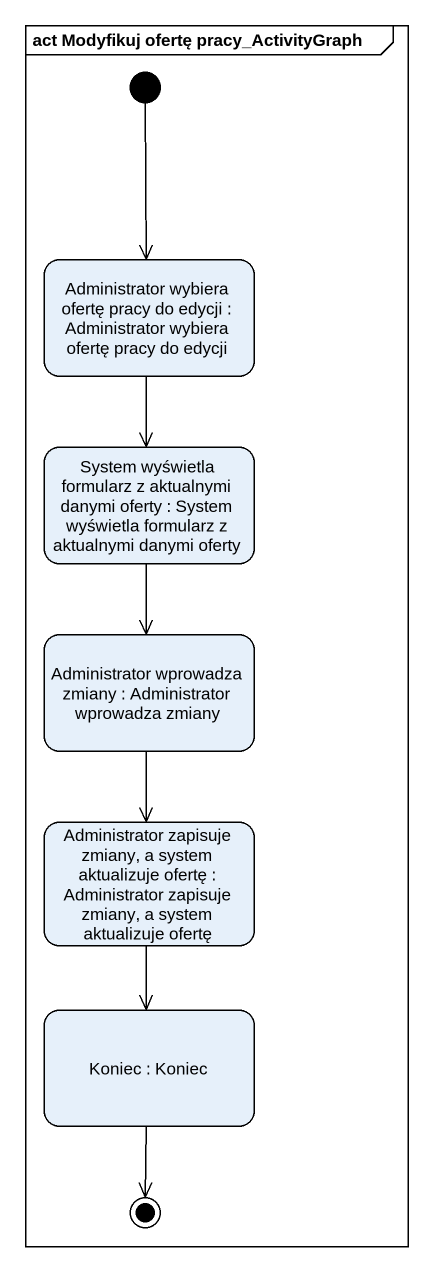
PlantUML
@startuml
mainframe act Modyfikuj ofertę pracy_ActivityGraph
hide empty description
state "Administrator wybiera ofertę pracy do edycji : Administrator wybiera ofertę pracy do edycji" as Administrator_wybiera
state "System wyświetla formularz z aktualnymi danymi oferty : System wyświetla formularz z aktualnymi danymi oferty" as System_wyświetla_formularz
state "Administrator wprowadza zmiany : Administrator wprowadza zmiany" as Administrator_wprowadza
state "Administrator zapisuje zmiany, a system aktualizuje ofertę : Administrator zapisuje zmiany, a system aktualizuje ofertę" as Administrator_zapisuje
state "Koniec : Koniec" as Koniec
[*] --> Administrator_wybiera
Administrator_wybiera --> System_wyświetla_formularz
System_wyświetla_formularz --> Administrator_wprowadza
Administrator_wprowadza --> Administrator_zapisuje
Administrator_zapisuje --> Koniec
Koniec --> [*]
@enduml
